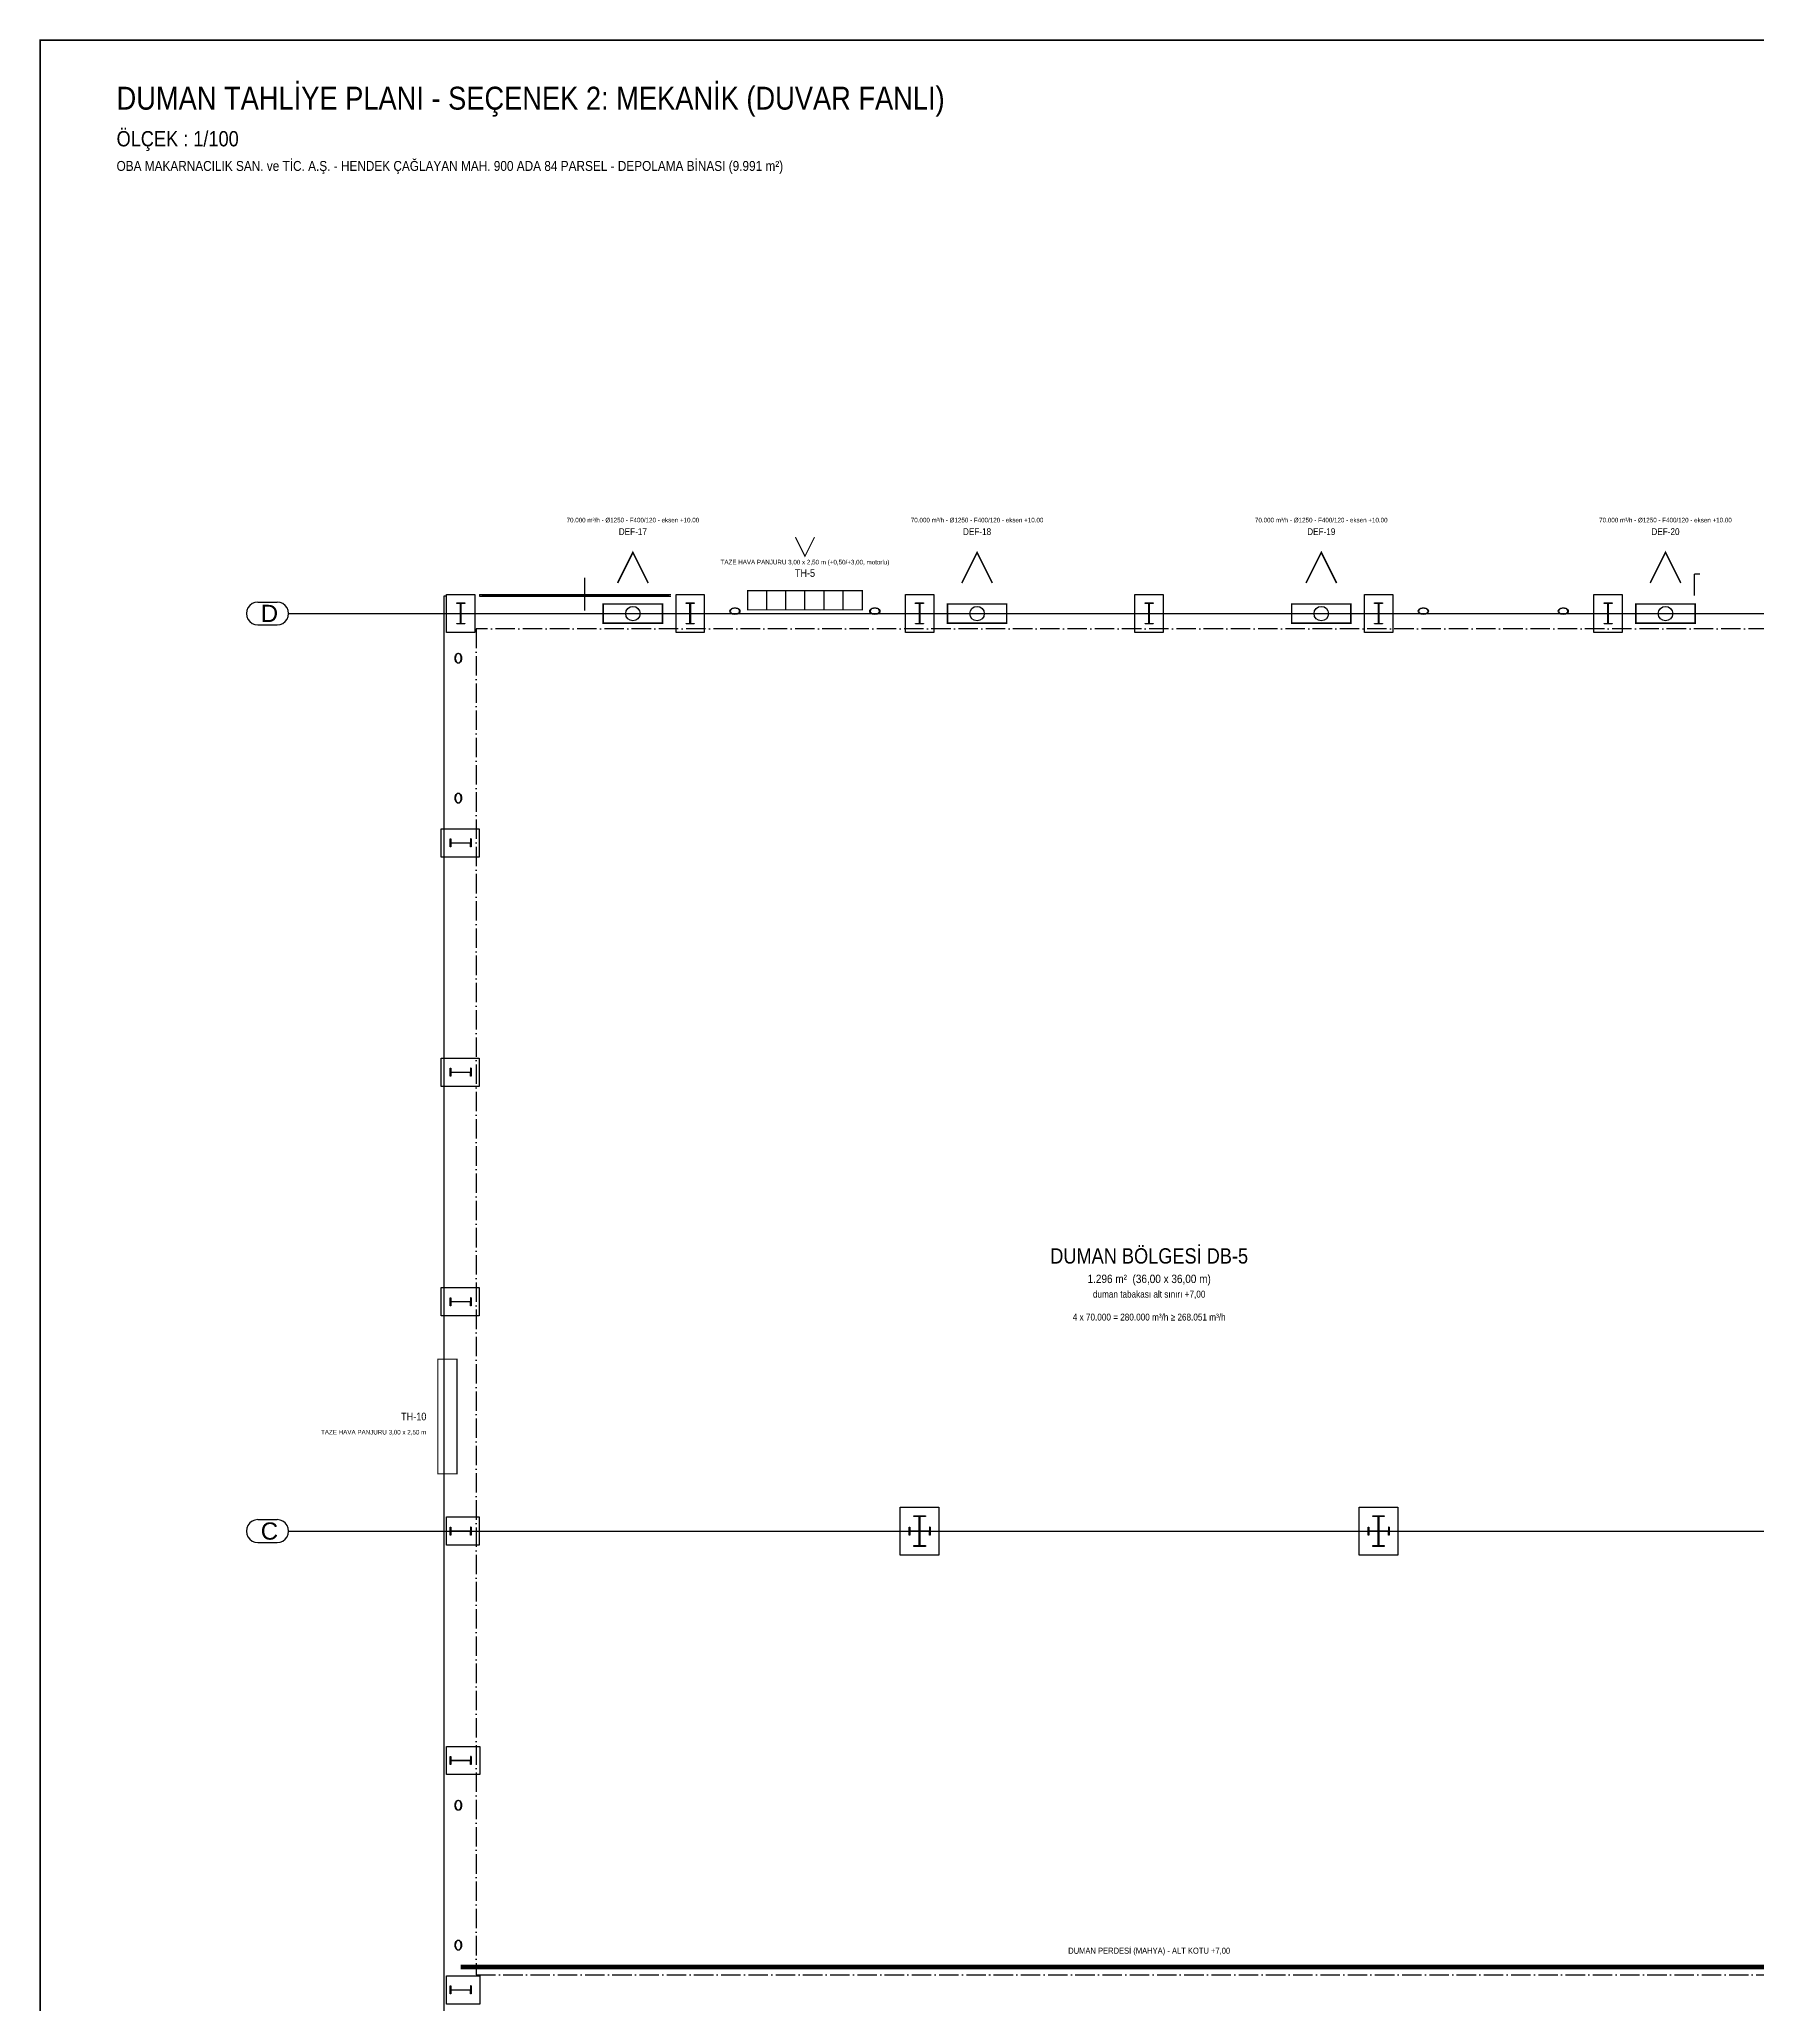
# Model space of a CAD drawing. Header units: centimetres. Extents: x 184307 to 200911, y 3888 to 16958.
# Drawn here: x 184307 to 188800, y 11818 to 16958 of the extents above; entities that cross this region are included whole.
import ezdxf
from ezdxf.enums import TextEntityAlignment as Align

# ---------------------------------------------------------------- set-up
doc = ezdxf.new("R2010")
doc.units = ezdxf.units.CM
doc.header["$LTSCALE"] = 20
doc.linetypes.add('DASHDOT', pattern=[3.556, 2.54, -0.508, 0, -0.508])
for name, color, linetype in [('ROTAS-DUMAN-BOLGE', 6, 'DASHDOT'), ('ROTAS-DUMAN-FAN', 3, 'CONTINUOUS'), ('ROTAS-DUMAN-PERDE', 1, 'CONTINUOUS'), ('ROTAS-DUMAN-TAZE', 5, 'CONTINUOUS'), ('ROTAS-DUMAN-YAZI', 7, 'CONTINUOUS'), ('ROTAS-MIMARI', 8, 'CONTINUOUS'), ('ROTAS-MIMARI-AKS', 8, 'CONTINUOUS'), ('ROTAS-MIMARI-KOLON', 8, 'CONTINUOUS'), ('ROTAS-PAFTA', 7, 'CONTINUOUS')]:
    doc.layers.add(name, color=color, linetype=linetype)
doc.styles.add('ROTAS', font='arial.ttf')

msp = doc.modelspace()

# ---------------------------------------------------------------- linework, layer by layer
at = {"layer": 'ROTAS-DUMAN-BOLGE'}
msp.add_lwpolyline([(185449, 11896), (188969, 11896), (188969, 15416), (185449, 15416)], close=True, dxfattribs=at)
at = {"layer": 'ROTAS-DUMAN-FAN'}
for p, q in [((185796.5, 15456), (185921.5, 15456)), ((186696.5, 15456), (186821.5, 15456)), ((187596.5, 15456), (187721.5, 15456)), ((188496.5, 15456), (188621.5, 15456))]:
    msp.add_line(p, q, dxfattribs=at)
at = {"layer": 'ROTAS-DUMAN-FAN', "const_width": 4}
for points in [[(185819, 15536), (185859, 15616), (185899, 15536)], [(186719, 15536), (186759, 15616), (186799, 15536)], [(187619, 15536), (187659, 15616), (187699, 15536)], [(188519, 15536), (188559, 15616), (188599, 15536)]]:
    msp.add_lwpolyline(points, dxfattribs=at)
for points in [[(185781.5, 15431), (185936.5, 15431), (185936.5, 15481), (185781.5, 15481)], [(186681.5, 15431), (186836.5, 15431), (186836.5, 15481), (186681.5, 15481)], [(187581.5, 15431), (187736.5, 15431), (187736.5, 15481), (187581.5, 15481)], [(188481.5, 15431), (188636.5, 15431), (188636.5, 15481), (188481.5, 15481)]]:
    msp.add_lwpolyline(points, close=True, dxfattribs=at)
at = {"layer": 'ROTAS-DUMAN-FAN'}
for centre in [(185859, 15456), (186759, 15456), (187659, 15456), (188559, 15456)]:
    msp.add_circle(centre, 18.8, dxfattribs=at)
at = {"layer": 'ROTAS-DUMAN-PERDE', "const_width": 12}
msp.add_lwpolyline([(185409, 11916), (199809, 11916)], dxfattribs=at)
at = {"layer": 'ROTAS-DUMAN-TAZE'}
for p, q in [((186209, 15466), (186209, 15516)), ((186259, 15466), (186259, 15516)), ((186309, 15466), (186309, 15516)), ((186359, 15466), (186359, 15516)), ((186409, 15466), (186409, 15516))]:
    msp.add_line(p, q, dxfattribs=at)
at = {"layer": 'ROTAS-DUMAN-TAZE', "const_width": 3}
msp.add_lwpolyline([(186284, 15656), (186309, 15606), (186334, 15656)], dxfattribs=at)
for points in [[(186159, 15466), (186459, 15466), (186459, 15516), (186159, 15516)], [(185399, 13206), (185349, 13206), (185349, 13506), (185399, 13506)]]:
    msp.add_lwpolyline(points, close=True, dxfattribs=at)
at = {"layer": 'ROTAS-MIMARI'}
for points in [[(185733, 15464.4), (185733, 15549.4)], [(188635.3, 15503.7), (188635.3, 15558.9)], [(188649.2, 15558.9), (188635.3, 15558.9)], [(185364.3, 15501.3), (185364.3, 8198.8)], [(185371.8, 15501.3), (185364.3, 15501.3)], [(185445.8, 15406.3), (185371.8, 15406.3), (185371.8, 15506.3), (185445.8, 15506.3), (185445.8, 15406.3)], [(185458.3, 15506.3), (185958.3, 15506.3)], [(185458.3, 15506.3), (185458.3, 15501.3)], [(185458.3, 15501.3), (185958.3, 15501.3)], [(185464.8, 15506.3), (185464.8, 15501.3)], [(185464.8, 15503.8), (185952, 15503.8)], [(185952, 15506.3), (185952, 15501.3)], [(186045.8, 15406.3), (185971.8, 15406.3), (185971.8, 15506.3), (186045.8, 15506.3), (186045.8, 15406.3)], [(186645.8, 15406.3), (186571.8, 15406.3), (186571.8, 15506.3), (186645.8, 15506.3), (186645.8, 15406.3)], [(187245.8, 15406.3), (187171.8, 15406.3), (187171.8, 15506.3), (187245.8, 15506.3), (187245.8, 15406.3)], [(187845.8, 15406.3), (187771.8, 15406.3), (187771.8, 15506.3), (187845.8, 15506.3), (187845.8, 15406.3)], [(188445.8, 15406.3), (188371.8, 15406.3), (188371.8, 15506.3), (188445.8, 15506.3), (188445.8, 15406.3)], [(185357.3, 14893.3), (185457.3, 14893.3), (185457.3, 14819.3), (185357.3, 14819.3), (185357.3, 14893.3)], [(185357.3, 14293.3), (185457.3, 14293.3), (185457.3, 14219.3), (185357.3, 14219.3), (185357.3, 14293.3)], [(185357.3, 13693.3), (185457.3, 13693.3), (185457.3, 13619.3), (185357.3, 13619.3), (185357.3, 13693.3)], [(186558.3, 13119.3), (186659.3, 13119.3), (186659.3, 12993.3), (186558.3, 12993.3), (186558.3, 13119.3)], [(187758.3, 13119.3), (187859.3, 13119.3), (187859.3, 12993.3), (187758.3, 12993.3), (187758.3, 13119.3)], [(185371.8, 13093.3), (185457.3, 13093.3), (185457.3, 13019.3), (185371.8, 13019.3), (185371.8, 13093.3)], [(185371.8, 12493.3), (185458.8, 12493.3), (185458.8, 12419.3), (185371.8, 12419.3), (185371.8, 12493.3)], [(185371.8, 11893.3), (185458.8, 11893.3), (185458.8, 11819.3), (185371.8, 11819.3), (185371.8, 11893.3)]]:
    msp.add_lwpolyline(points, dxfattribs=at)
at = {"layer": 'ROTAS-MIMARI-AKS'}
for points in [[(184878.3, 15486.3), (184870.5, 15485.2), (184863.3, 15482.2), (184857.1, 15477.5), (184852.3, 15471.3), (184849.3, 15464), (184848.3, 15456.3), (184849.3, 15448.5), (184852.3, 15441.3), (184857.1, 15435.1), (184863.3, 15430.3), (184870.5, 15427.3), (184878.3, 15426.3)], [(184878.3, 15486.3), (184928.8, 15486.3)], [(184928.8, 15426.3), (184936.5, 15427.3), (184943.8, 15430.3), (184950, 15435.1), (184954.8, 15441.3), (184957.8, 15448.5), (184958.8, 15456.3), (184957.8, 15464), (184954.8, 15471.3), (184950, 15477.5), (184943.8, 15482.2), (184936.5, 15485.2), (184928.8, 15486.3)], [(184878.3, 15426.3), (184928.8, 15426.3)], [(184958.8, 15456.3), (200258.8, 15456.3)], [(184878.3, 13086.3), (184870.5, 13085.2), (184863.3, 13082.2), (184857.1, 13077.5), (184852.3, 13071.3), (184849.3, 13064), (184848.3, 13056.3), (184849.3, 13048.5), (184852.3, 13041.3), (184857.1, 13035.1), (184863.3, 13030.3), (184870.5, 13027.3), (184878.3, 13026.3)], [(184878.3, 13086.3), (184928.8, 13086.3)], [(184928.8, 13026.3), (184936.5, 13027.3), (184943.8, 13030.3), (184950, 13035.1), (184954.8, 13041.3), (184957.8, 13048.5), (184958.8, 13056.3), (184957.8, 13064), (184954.8, 13071.3), (184950, 13077.5), (184943.8, 13082.2), (184936.5, 13085.2), (184928.8, 13086.3)], [(184878.3, 13026.3), (184928.8, 13026.3)], [(184958.8, 13056.3), (200258.8, 13056.3)]]:
    msp.add_lwpolyline(points, dxfattribs=at)
at = {"layer": 'ROTAS-MIMARI-KOLON'}
for points in [[(185398.3, 15483.8), (185398.3, 15483.8)], [(185398.3, 15482), (185398.3, 15483.8)], [(185398.3, 15483.8), (185419.3, 15483.8)], [(185408.2, 15482), (185398.3, 15482)], [(185408.2, 15430.5), (185408.2, 15482)], [(185419.3, 15482), (185409.3, 15482)], [(185409.3, 15482), (185409.3, 15430.5)], [(185419.3, 15483.8), (185419.3, 15482)], [(185998.3, 15482), (185998.3, 15483.8)], [(185998.3, 15483.8), (186019.3, 15483.8)], [(186008.2, 15482), (185998.3, 15482)], [(186008.2, 15430.5), (186008.2, 15482)], [(186019.3, 15482), (186009.3, 15482)], [(186009.3, 15482), (186009.3, 15430.5)], [(186019.3, 15483.8), (186019.3, 15482)], [(186598.3, 15483.8), (186598.3, 15483.8)], [(186598.3, 15482), (186598.3, 15483.8)], [(186598.3, 15483.8), (186619.3, 15483.8)], [(186598.3, 15481.9), (186598.3, 15482)], [(186608.2, 15482), (186598.3, 15482)], [(186608.2, 15430.5), (186608.2, 15482)], [(186619.3, 15482), (186609.3, 15482)], [(186609.3, 15482), (186609.3, 15430.5)], [(186619.3, 15483.8), (186619.3, 15482)], [(187198.3, 15483.8), (187198.3, 15483.8)], [(187198.3, 15482), (187198.3, 15483.8)], [(187198.3, 15483.8), (187219.3, 15483.8)], [(187208.2, 15482), (187198.3, 15482)], [(187208.2, 15430.5), (187208.2, 15482)], [(187219.3, 15482), (187209.3, 15482)], [(187209.3, 15482), (187209.3, 15430.5)], [(187219.3, 15483.8), (187219.3, 15482)], [(187798.3, 15483.8), (187798.3, 15483.8)], [(187798.3, 15482), (187798.3, 15483.8)], [(187798.3, 15483.8), (187819.3, 15483.8)], [(187808.2, 15482), (187798.3, 15482)], [(187808.2, 15430.5), (187808.2, 15482)], [(187819.3, 15482), (187809.3, 15482)], [(187809.3, 15482), (187809.3, 15430.5)], [(187819.3, 15483.8), (187819.3, 15482)], [(188398.3, 15482), (188398.3, 15483.8)], [(188398.3, 15483.8), (188419.3, 15483.8)], [(188408.2, 15482), (188398.3, 15482)], [(188408.2, 15430.5), (188408.2, 15482)], [(188419.3, 15482), (188409.3, 15482)], [(188409.3, 15482), (188409.3, 15430.5)], [(188419.3, 15483.8), (188419.3, 15482)], [(185398.3, 15428.8), (185398.3, 15430.5)], [(185398.3, 15430.5), (185408.2, 15430.5)], [(185419.3, 15428.8), (185398.3, 15428.8)], [(185409.3, 15430.5), (185419.3, 15430.5)], [(185419.3, 15430.5), (185419.3, 15428.8)], [(185998.3, 15428.8), (185998.3, 15430.5)], [(185998.3, 15430.5), (186008.2, 15430.5)], [(186019.3, 15428.8), (185998.3, 15428.8)], [(186009.3, 15430.5), (186019.3, 15430.5)], [(186019.3, 15430.5), (186019.3, 15428.8)], [(186112.7, 15462.5), (186113.1, 15464.7)], [(186113.1, 15460.3), (186112.7, 15462.5)], [(186113.8, 15463.1), (186113, 15463.9)], [(186113.1, 15464.7), (186114.5, 15466.7)], [(186114.5, 15458.3), (186113.1, 15460.3)], [(186114.1, 15464.5), (186113.6, 15462.5)], [(186113.6, 15462.5), (186114.1, 15460.5)], [(186115.3, 15466.4), (186114.1, 15464.5)], [(186114.1, 15460.5), (186115.3, 15458.6)], [(186114.5, 15466.7), (186116.6, 15468.5)], [(186116.6, 15456.6), (186114.5, 15458.3)], [(186117.2, 15468), (186115.3, 15466.4)], [(186115.3, 15458.6), (186117.2, 15457)], [(186116.6, 15468.5), (186119.3, 15469.8)], [(186119.3, 15455.2), (186116.6, 15456.6)], [(186119.8, 15469.3), (186117.2, 15468)], [(186117.2, 15457), (186119.8, 15455.7)], [(186119.3, 15469.8), (186122.5, 15470.6)], [(186122.5, 15454.4), (186119.3, 15455.2)], [(186122.7, 15470.1), (186119.8, 15469.3)], [(186119.8, 15455.7), (186122.7, 15455)], [(186122.5, 15454.4), (186121.6, 15455.3)], [(186122.5, 15470.6), (186125.9, 15470.9)], [(186125.9, 15454.1), (186122.5, 15454.4)], [(186125.9, 15470.3), (186122.7, 15470.1)], [(186122.7, 15455), (186125.9, 15454.7)], [(186125.9, 15470.9), (186129.3, 15470.6)], [(186129.1, 15470.1), (186125.9, 15470.3)], [(186125.9, 15454.7), (186129.1, 15455)], [(186129.3, 15454.4), (186125.9, 15454.1)], [(186132, 15469.3), (186129.1, 15470.1)], [(186129.1, 15455), (186132, 15455.7)], [(186129.3, 15470.6), (186132.5, 15469.8)], [(186132.5, 15455.2), (186129.3, 15454.4)], [(186134.5, 15468), (186132, 15469.3)], [(186132, 15455.7), (186134.5, 15457)], [(186132.5, 15469.8), (186135.2, 15468.5)], [(186135.2, 15456.6), (186132.5, 15455.2)], [(186138.6, 15464.7), (186134.5, 15468.8)], [(186136.5, 15466.4), (186134.5, 15468)], [(186134.5, 15457), (186136.5, 15458.6)], [(186135.2, 15468.5), (186137.3, 15466.7)], [(186137.3, 15458.3), (186135.2, 15456.6)], [(186137.7, 15464.5), (186136.5, 15466.4)], [(186136.5, 15458.6), (186137.7, 15460.5)], [(186137.3, 15466.7), (186138.6, 15464.7)], [(186138.6, 15460.3), (186137.3, 15458.3)], [(186138.1, 15462.5), (186137.7, 15464.5)], [(186137.7, 15460.5), (186138.1, 15462.5)], [(186138.6, 15464.7), (186138.6, 15464.7)], [(186138.6, 15464.7), (186139.1, 15462.5)], [(186139.1, 15462.5), (186138.6, 15460.3)], [(186478.5, 15462.5), (186478.9, 15464.7)], [(186478.9, 15460.3), (186478.5, 15462.5)], [(186479.6, 15463.1), (186478.8, 15463.9)], [(186478.9, 15464.7), (186480.3, 15466.7)], [(186480.3, 15458.3), (186478.9, 15460.3)], [(186479.8, 15464.5), (186479.4, 15462.5)], [(186479.4, 15462.5), (186479.8, 15460.5)], [(186481.1, 15466.4), (186479.8, 15464.5)], [(186479.8, 15460.5), (186481.1, 15458.6)], [(186480.3, 15466.7), (186482.4, 15468.5)], [(186482.4, 15456.6), (186480.3, 15458.3)], [(186483, 15468), (186481.1, 15466.4)], [(186481.1, 15458.6), (186483, 15457)], [(186482.4, 15468.5), (186485.1, 15469.8)], [(186485.1, 15455.2), (186482.4, 15456.6)], [(186485.6, 15469.3), (186483, 15468)], [(186483, 15457), (186485.6, 15455.7)], [(186485.1, 15469.8), (186488.3, 15470.6)], [(186488.3, 15454.4), (186485.1, 15455.2)], [(186488.5, 15470.1), (186485.6, 15469.3)], [(186485.6, 15455.7), (186488.5, 15455)], [(186488.3, 15454.4), (186487.4, 15455.3)], [(186488.3, 15470.6), (186491.7, 15470.9)], [(186491.7, 15454.1), (186488.3, 15454.4)], [(186491.7, 15470.3), (186488.5, 15470.1)], [(186488.5, 15455), (186491.7, 15454.7)], [(186491.7, 15470.9), (186495.1, 15470.6)], [(186494.9, 15470.1), (186491.7, 15470.3)], [(186491.7, 15454.7), (186494.9, 15455)], [(186495.1, 15454.4), (186491.7, 15454.1)], [(186497.8, 15469.3), (186494.9, 15470.1)], [(186494.9, 15455), (186497.8, 15455.7)], [(186495.1, 15470.6), (186498.3, 15469.8)], [(186498.3, 15455.2), (186495.1, 15454.4)], [(186500.3, 15468), (186497.8, 15469.3)], [(186497.8, 15455.7), (186500.3, 15457)], [(186498.3, 15469.8), (186501, 15468.5)], [(186501, 15456.6), (186498.3, 15455.2)], [(186504.4, 15464.7), (186500.3, 15468.8)], [(186502.3, 15466.4), (186500.3, 15468)], [(186500.3, 15457), (186502.3, 15458.6)], [(186501, 15468.5), (186503.1, 15466.7)], [(186503.1, 15458.3), (186501, 15456.6)], [(186503.5, 15464.5), (186502.3, 15466.4)], [(186502.3, 15458.6), (186503.5, 15460.5)], [(186503.1, 15466.7), (186504.4, 15464.7)], [(186504.4, 15460.3), (186503.1, 15458.3)], [(186503.9, 15462.5), (186503.5, 15464.5)], [(186503.5, 15460.5), (186503.9, 15462.5)], [(186504.4, 15464.7), (186504.4, 15464.7)], [(186504.4, 15464.7), (186504.9, 15462.5)], [(186504.9, 15462.5), (186504.4, 15460.3)], [(186598.3, 15428.8), (186598.3, 15430.5)], [(186598.3, 15430.5), (186608.2, 15430.5)], [(186619.3, 15428.8), (186598.3, 15428.8)], [(186609.3, 15430.5), (186619.3, 15430.5)], [(186619.3, 15430.5), (186619.3, 15428.8)], [(187198.3, 15428.8), (187198.3, 15430.5)], [(187198.3, 15430.5), (187208.2, 15430.5)], [(187219.3, 15428.8), (187198.3, 15428.8)], [(187209.3, 15430.5), (187219.3, 15430.5)], [(187219.3, 15430.5), (187219.3, 15428.8)], [(187798.3, 15428.8), (187798.3, 15430.5)], [(187798.3, 15430.5), (187808.2, 15430.5)], [(187819.3, 15428.8), (187798.3, 15428.8)], [(187809.3, 15430.5), (187819.3, 15430.5)], [(187819.3, 15430.5), (187819.3, 15428.8)], [(187912.7, 15462.5), (187913.1, 15464.7)], [(187913.1, 15460.3), (187912.7, 15462.5)], [(187913.8, 15463.1), (187913, 15463.9)], [(187913.1, 15464.7), (187914.5, 15466.7)], [(187914.5, 15458.3), (187913.1, 15460.3)], [(187914.1, 15464.5), (187913.6, 15462.5)], [(187913.6, 15462.5), (187914.1, 15460.5)], [(187915.3, 15466.4), (187914.1, 15464.5)], [(187914.1, 15460.5), (187915.3, 15458.6)], [(187914.5, 15466.7), (187916.6, 15468.5)], [(187916.6, 15456.6), (187914.5, 15458.3)], [(187917.2, 15468), (187915.3, 15466.4)], [(187915.3, 15458.6), (187917.2, 15457)], [(187916.6, 15468.5), (187919.3, 15469.8)], [(187919.3, 15455.2), (187916.6, 15456.6)], [(187919.8, 15469.3), (187917.2, 15468)], [(187917.2, 15457), (187919.8, 15455.7)], [(187919.3, 15469.8), (187922.5, 15470.6)], [(187922.5, 15454.4), (187919.3, 15455.2)], [(187922.7, 15470.1), (187919.8, 15469.3)], [(187919.8, 15455.7), (187922.7, 15455)], [(187922.5, 15454.4), (187921.6, 15455.3)], [(187922.5, 15470.6), (187925.9, 15470.9)], [(187925.9, 15454.1), (187922.5, 15454.4)], [(187925.9, 15470.3), (187922.7, 15470.1)], [(187922.7, 15455), (187925.9, 15454.7)], [(187925.9, 15470.9), (187929.3, 15470.6)], [(187929.1, 15470.1), (187925.9, 15470.3)], [(187925.9, 15454.7), (187929.1, 15455)], [(187929.3, 15454.4), (187925.9, 15454.1)], [(187932, 15469.3), (187929.1, 15470.1)], [(187929.1, 15455), (187932, 15455.7)], [(187929.3, 15470.6), (187932.5, 15469.8)], [(187932.5, 15455.2), (187929.3, 15454.4)], [(187934.5, 15468), (187932, 15469.3)], [(187932, 15455.7), (187934.5, 15457)], [(187932.5, 15469.8), (187935.2, 15468.5)], [(187935.2, 15456.6), (187932.5, 15455.2)], [(187938.6, 15464.7), (187934.5, 15468.8)], [(187936.5, 15466.4), (187934.5, 15468)], [(187934.5, 15457), (187936.5, 15458.6)], [(187935.2, 15468.5), (187937.3, 15466.7)], [(187937.3, 15458.3), (187935.2, 15456.6)], [(187937.7, 15464.5), (187936.5, 15466.4)], [(187936.5, 15458.6), (187937.7, 15460.5)], [(187937.3, 15466.7), (187938.6, 15464.7)], [(187938.6, 15460.3), (187937.3, 15458.3)], [(187938.1, 15462.5), (187937.7, 15464.5)], [(187937.7, 15460.5), (187938.1, 15462.5)], [(187938.6, 15464.7), (187938.6, 15464.7)], [(187938.6, 15464.7), (187939.1, 15462.5)], [(187939.1, 15462.5), (187938.6, 15460.3)], [(188278.5, 15462.5), (188278.9, 15464.7)], [(188278.9, 15460.3), (188278.5, 15462.5)], [(188279.6, 15463.1), (188278.8, 15463.9)], [(188278.9, 15464.7), (188280.3, 15466.7)], [(188280.3, 15458.3), (188278.9, 15460.3)], [(188279.8, 15464.5), (188279.4, 15462.5)], [(188279.4, 15462.5), (188279.8, 15460.5)], [(188281.1, 15466.4), (188279.8, 15464.5)], [(188279.8, 15460.5), (188281.1, 15458.6)], [(188280.3, 15466.7), (188282.4, 15468.5)], [(188282.4, 15456.6), (188280.3, 15458.3)], [(188283, 15468), (188281.1, 15466.4)], [(188281.1, 15458.6), (188283, 15457)], [(188282.4, 15468.5), (188285.1, 15469.8)], [(188285.1, 15455.2), (188282.4, 15456.6)], [(188285.6, 15469.3), (188283, 15468)], [(188283, 15457), (188285.6, 15455.7)], [(188285.1, 15469.8), (188288.3, 15470.6)], [(188288.3, 15454.4), (188285.1, 15455.2)], [(188288.5, 15470.1), (188285.6, 15469.3)], [(188285.6, 15455.7), (188288.5, 15455)], [(188288.3, 15454.4), (188287.4, 15455.3)], [(188288.3, 15470.6), (188291.7, 15470.9)], [(188291.7, 15454.1), (188288.3, 15454.4)], [(188291.7, 15470.3), (188288.5, 15470.1)], [(188288.5, 15455), (188291.7, 15454.7)], [(188291.7, 15470.9), (188295.1, 15470.6)], [(188294.9, 15470.1), (188291.7, 15470.3)], [(188291.7, 15454.7), (188294.9, 15455)], [(188295.1, 15454.4), (188291.7, 15454.1)], [(188297.8, 15469.3), (188294.9, 15470.1)], [(188294.9, 15455), (188297.8, 15455.7)], [(188295.1, 15470.6), (188298.3, 15469.8)], [(188298.3, 15455.2), (188295.1, 15454.4)], [(188300.3, 15468), (188297.8, 15469.3)], [(188297.8, 15455.7), (188300.3, 15457)], [(188298.3, 15469.8), (188301, 15468.5)], [(188301, 15456.6), (188298.3, 15455.2)], [(188304.4, 15464.7), (188300.3, 15468.8)], [(188302.3, 15466.4), (188300.3, 15468)], [(188300.3, 15457), (188302.3, 15458.6)], [(188301, 15468.5), (188303.1, 15466.7)], [(188303.1, 15458.3), (188301, 15456.6)], [(188303.5, 15464.5), (188302.3, 15466.4)], [(188302.3, 15458.6), (188303.5, 15460.5)], [(188303.1, 15466.7), (188304.4, 15464.7)], [(188304.4, 15460.3), (188303.1, 15458.3)], [(188303.9, 15462.5), (188303.5, 15464.5)], [(188303.5, 15460.5), (188303.9, 15462.5)], [(188304.4, 15464.7), (188304.9, 15462.5)], [(188304.9, 15462.5), (188304.4, 15460.3)], [(188398.3, 15428.8), (188398.3, 15430.5)], [(188398.3, 15430.5), (188408.2, 15430.5)], [(188419.3, 15428.8), (188398.3, 15428.8)], [(188409.3, 15430.5), (188419.3, 15430.5)], [(188419.3, 15430.5), (188419.3, 15428.8)], [(185394.1, 15339.2), (185394.4, 15342.6)], [(185394.4, 15335.8), (185394.1, 15339.2)], [(185394.4, 15342.6), (185395.2, 15345.8)], [(185395.2, 15332.6), (185394.4, 15335.8)], [(185395, 15342.3), (185394.7, 15339.2)], [(185394.7, 15339.2), (185395, 15336)], [(185395.8, 15345.3), (185395, 15342.3)], [(185395, 15336), (185395.8, 15333)], [(185395.2, 15345.8), (185396.6, 15348.5)], [(185396.6, 15329.8), (185395.2, 15332.6)], [(185397, 15347.8), (185395.8, 15345.3)], [(185395.8, 15333), (185397, 15330.5)], [(185396.6, 15348.5), (185398.3, 15350.6)], [(185398.3, 15327.7), (185396.6, 15329.8)], [(185398.6, 15349.8), (185397, 15347.8)], [(185397, 15330.5), (185398.6, 15328.6)], [(185397.7, 15329.6), (185397.2, 15329.1)], [(185398.3, 15350.6), (185400.4, 15351.9)], [(185400.4, 15326.4), (185398.3, 15327.7)], [(185400.5, 15351), (185398.6, 15349.8)], [(185398.6, 15328.6), (185400.5, 15327.3)], [(185400.4, 15351.9), (185402.5, 15352.4)], [(185402.5, 15326), (185400.4, 15326.4)], [(185402.5, 15351.4), (185400.5, 15351)], [(185400.5, 15327.3), (185402.5, 15326.9)], [(185402.5, 15352.4), (185404.7, 15351.9)], [(185404.6, 15351), (185402.5, 15351.4)], [(185402.5, 15326.9), (185404.6, 15327.3)], [(185404.7, 15326.4), (185402.5, 15326)], [(185406.4, 15349.8), (185404.6, 15351)], [(185404.6, 15327.3), (185406.4, 15328.6)], [(185404.7, 15351.9), (185406.7, 15350.6)], [(185406.7, 15327.7), (185404.7, 15326.4)], [(185408.1, 15347.8), (185406.4, 15349.8)], [(185406.4, 15328.6), (185408.1, 15330.5)], [(185406.7, 15350.6), (185408.5, 15348.5)], [(185408.5, 15329.8), (185406.7, 15327.7)], [(185409.3, 15345.3), (185408.1, 15347.8)], [(185408.1, 15330.5), (185409.3, 15333)], [(185408.5, 15348.5), (185409.8, 15345.8)], [(185409.8, 15332.6), (185408.5, 15329.8)], [(185410.1, 15342.3), (185409.3, 15345.3)], [(185409.3, 15333), (185410.1, 15336)], [(185409.8, 15345.8), (185410.7, 15342.6)], [(185410.7, 15335.8), (185409.8, 15332.6)], [(185410.7, 15342.6), (185410.1, 15342)], [(185410.3, 15339.2), (185410.1, 15342.3)], [(185410.1, 15336), (185410.3, 15339.2)], [(185410.7, 15342.6), (185410.9, 15339.2)], [(185410.9, 15339.2), (185410.7, 15335.8)], [(185394.1, 14973.4), (185394.4, 14976.8)], [(185394.4, 14970), (185394.1, 14973.4)], [(185394.4, 14976.8), (185395.2, 14980)], [(185395.2, 14966.8), (185394.4, 14970)], [(185395, 14976.5), (185394.7, 14973.4)], [(185394.7, 14973.4), (185395, 14970.2)], [(185395.8, 14979.5), (185395, 14976.5)], [(185395, 14970.2), (185395.8, 14967.2)], [(185395.2, 14980), (185396.6, 14982.7)], [(185396.6, 14964), (185395.2, 14966.8)], [(185397, 14982), (185395.8, 14979.5)], [(185395.8, 14967.2), (185397, 14964.7)], [(185396.6, 14982.7), (185398.3, 14984.8)], [(185398.3, 14961.9), (185396.6, 14964)], [(185398.6, 14984), (185397, 14982)], [(185397, 14964.7), (185398.6, 14962.8)], [(185397.7, 14963.8), (185397.2, 14963.3)], [(185398.3, 14984.8), (185400.4, 14986.1)], [(185400.4, 14960.6), (185398.3, 14961.9)], [(185400.5, 14985.2), (185398.6, 14984)], [(185398.6, 14962.8), (185400.5, 14961.5)], [(185400.4, 14986.1), (185402.5, 14986.6)], [(185402.5, 14960.2), (185400.4, 14960.6)], [(185402.5, 14985.6), (185400.5, 14985.2)], [(185400.5, 14961.5), (185402.5, 14961.1)], [(185402.5, 14986.6), (185404.7, 14986.1)], [(185404.6, 14985.2), (185402.5, 14985.6)], [(185402.5, 14961.1), (185404.6, 14961.5)], [(185404.7, 14960.6), (185402.5, 14960.2)], [(185406.4, 14984), (185404.6, 14985.2)], [(185404.6, 14961.5), (185406.4, 14962.8)], [(185404.7, 14986.1), (185406.7, 14984.8)], [(185406.7, 14961.9), (185404.7, 14960.6)], [(185408.1, 14982), (185406.4, 14984)], [(185406.4, 14962.8), (185408.1, 14964.7)], [(185406.7, 14984.8), (185408.5, 14982.7)], [(185408.5, 14964), (185406.7, 14961.9)], [(185409.3, 14979.5), (185408.1, 14982)], [(185408.1, 14964.7), (185409.3, 14967.2)], [(185408.5, 14982.7), (185409.8, 14980)], [(185409.8, 14966.8), (185408.5, 14964)], [(185410.1, 14976.5), (185409.3, 14979.5)], [(185409.3, 14967.2), (185410.1, 14970.2)], [(185409.8, 14980), (185410.7, 14976.8)], [(185410.7, 14970), (185409.8, 14966.8)], [(185410.7, 14976.8), (185410.1, 14976.2)], [(185410.3, 14973.4), (185410.1, 14976.5)], [(185410.1, 14970.2), (185410.3, 14973.4)], [(185410.7, 14976.8), (185410.9, 14973.4)], [(185410.9, 14973.4), (185410.7, 14970)], [(185381.3, 14845.8), (185381.3, 14866.8)], [(185381.3, 14866.8), (185383, 14866.8)], [(185383, 14866.8), (185383, 14856.8)], [(185383, 14856.8), (185434.6, 14856.8)], [(185434.6, 14855.7), (185383, 14855.7)], [(185383, 14855.7), (185383, 14845.8)], [(185436.3, 14866.8), (185434.6, 14866.8)], [(185434.6, 14866.8), (185434.6, 14856.8)], [(185434.6, 14845.8), (185434.6, 14855.7)], [(185436.3, 14866.8), (185436.3, 14845.8)], [(185383, 14845.8), (185381.3, 14845.8)], [(185436.3, 14845.8), (185434.6, 14845.8)], [(185381.3, 14245.8), (185381.3, 14266.8)], [(185381.3, 14266.8), (185383, 14266.8)], [(185383, 14245.8), (185381.3, 14245.8)], [(185383, 14266.8), (185383, 14256.8)], [(185383, 14256.8), (185434.6, 14256.8)], [(185434.6, 14255.7), (185383, 14255.7)], [(185383, 14255.7), (185383, 14245.8)], [(185436.3, 14266.8), (185434.6, 14266.8)], [(185434.6, 14266.8), (185434.6, 14256.8)], [(185434.6, 14245.8), (185434.6, 14255.7)], [(185436.3, 14245.8), (185434.6, 14245.8)], [(185436.3, 14266.8), (185436.3, 14245.8)], [(185381.3, 13645.8), (185381.3, 13666.8)], [(185381.3, 13666.8), (185383, 13666.8)], [(185383, 13645.8), (185381.3, 13645.8)], [(185383, 13666.8), (185383, 13656.8)], [(185383, 13656.8), (185434.6, 13656.8)], [(185434.6, 13655.7), (185383, 13655.7)], [(185383, 13655.7), (185383, 13645.8)], [(185436.3, 13666.8), (185434.6, 13666.8)], [(185434.6, 13666.8), (185434.6, 13656.8)], [(185434.6, 13645.8), (185434.6, 13655.7)], [(185436.3, 13645.8), (185434.6, 13645.8)], [(185436.3, 13666.8), (185436.3, 13645.8)], [(185381.3, 13045.8), (185381.3, 13066.8)], [(185381.3, 13066.8), (185383, 13066.8)], [(185383, 13066.8), (185383, 13056.8)], [(185383, 13056.8), (185434.6, 13056.8)], [(185436.3, 13066.8), (185434.6, 13066.8)], [(185434.6, 13066.8), (185434.6, 13056.8)], [(185436.3, 13066.8), (185436.3, 13045.8)], [(186581.3, 13045.8), (186581.3, 13066.8)], [(186581.3, 13066.8), (186583, 13066.8)], [(186583, 13066.8), (186583, 13056.8)], [(186583, 13056.8), (186634.6, 13056.8)], [(186593.8, 13096.3), (186593.8, 13096.3)], [(186593.8, 13096.3), (186593.8, 13096.3)], [(186593.8, 13094.3), (186593.8, 13096.3)], [(186593.8, 13096.3), (186623.8, 13096.3)], [(186608, 13094.3), (186593.8, 13094.3)], [(186608, 13018.3), (186608, 13094.3)], [(186623.8, 13094.3), (186609.5, 13094.3)], [(186609.5, 13094.3), (186609.5, 13018.3)], [(186623.8, 13096.3), (186623.8, 13094.3)], [(186636.3, 13066.8), (186634.6, 13066.8)], [(186634.6, 13066.8), (186634.6, 13056.8)], [(186636.3, 13066.8), (186636.3, 13045.8)], [(187781.3, 13045.8), (187781.3, 13066.8)], [(187781.3, 13066.8), (187783, 13066.8)], [(187783, 13066.8), (187783, 13056.8)], [(187783, 13056.8), (187834.6, 13056.8)], [(187793.8, 13096.3), (187793.8, 13096.3)], [(187793.8, 13096.3), (187793.8, 13096.3)], [(187793.8, 13094.3), (187793.8, 13096.3)], [(187793.8, 13096.3), (187823.8, 13096.3)], [(187808, 13094.3), (187793.8, 13094.3)], [(187808, 13018.3), (187808, 13094.3)], [(187823.8, 13094.3), (187809.5, 13094.3)], [(187809.5, 13094.3), (187809.5, 13018.3)], [(187823.8, 13096.3), (187823.8, 13094.3)], [(187836.3, 13066.8), (187834.6, 13066.8)], [(187834.6, 13066.8), (187834.6, 13056.8)], [(187836.3, 13066.8), (187836.3, 13045.8)], [(185383, 13045.8), (185381.3, 13045.8)], [(185434.6, 13055.7), (185383, 13055.7)], [(185383, 13055.7), (185383, 13045.8)], [(185434.6, 13045.8), (185434.6, 13055.7)], [(185436.3, 13045.8), (185434.6, 13045.8)], [(186583, 13045.8), (186581.3, 13045.8)], [(186634.6, 13055.7), (186583, 13055.7)], [(186583, 13055.7), (186583, 13045.8)], [(186593.8, 13016.3), (186593.8, 13018.3)], [(186593.8, 13018.3), (186608, 13018.3)], [(186623.8, 13016.3), (186593.8, 13016.3)], [(186609.5, 13018.3), (186623.8, 13018.3)], [(186623.8, 13018.3), (186623.8, 13016.3)], [(186634.6, 13045.8), (186634.6, 13055.7)], [(186636.3, 13045.8), (186634.6, 13045.8)], [(187783, 13045.8), (187781.3, 13045.8)], [(187834.6, 13055.7), (187783, 13055.7)], [(187783, 13055.7), (187783, 13045.8)], [(187793.8, 13016.3), (187793.8, 13018.3)], [(187793.8, 13018.3), (187808, 13018.3)], [(187823.8, 13016.3), (187793.8, 13016.3)], [(187809.5, 13018.3), (187823.8, 13018.3)], [(187823.8, 13018.3), (187823.8, 13016.3)], [(187834.6, 13045.8), (187834.6, 13055.7)], [(187836.3, 13045.8), (187834.6, 13045.8)], [(185381.3, 12445.8), (185381.3, 12466.8)], [(185381.3, 12466.8), (185383, 12466.8)], [(185383, 12445.8), (185381.3, 12445.8)], [(185383, 12466.8), (185383, 12456.8)], [(185383, 12456.8), (185434.6, 12456.8)], [(185434.6, 12455.7), (185383, 12455.7)], [(185383, 12455.7), (185383, 12445.8)], [(185436.3, 12466.8), (185434.6, 12466.8)], [(185434.6, 12466.8), (185434.6, 12456.8)], [(185434.6, 12445.8), (185434.6, 12455.7)], [(185436.3, 12445.8), (185434.6, 12445.8)], [(185436.3, 12466.8), (185436.3, 12445.8)], [(185394.1, 12339.2), (185394.4, 12342.6)], [(185394.4, 12335.7), (185394.1, 12339.2)], [(185394.4, 12342.6), (185395.2, 12345.8)], [(185395, 12342.3), (185394.7, 12339.2)], [(185394.7, 12339.2), (185395, 12336)], [(185395.8, 12345.3), (185395, 12342.3)], [(185395.2, 12345.8), (185396.6, 12348.5)], [(185397, 12347.8), (185395.8, 12345.3)], [(185396.6, 12348.5), (185398.3, 12350.6)], [(185398.6, 12349.8), (185397, 12347.8)], [(185398.3, 12350.6), (185400.4, 12351.9)], [(185400.5, 12351), (185398.6, 12349.8)], [(185400.4, 12351.9), (185402.5, 12352.4)], [(185402.5, 12351.4), (185400.5, 12351)], [(185402.5, 12352.4), (185404.7, 12351.9)], [(185404.6, 12351), (185402.5, 12351.4)], [(185406.4, 12349.8), (185404.6, 12351)], [(185404.7, 12351.9), (185406.7, 12350.6)], [(185408.1, 12347.8), (185406.4, 12349.8)], [(185406.7, 12350.6), (185408.5, 12348.5)], [(185409.3, 12345.3), (185408.1, 12347.8)], [(185408.5, 12348.5), (185409.8, 12345.8)], [(185410.1, 12342.3), (185409.3, 12345.3)], [(185409.8, 12345.8), (185410.7, 12342.6)], [(185410.7, 12342.6), (185410.1, 12342)], [(185410.3, 12339.2), (185410.1, 12342.3)], [(185410.1, 12336), (185410.3, 12339.2)], [(185410.7, 12342.6), (185410.9, 12339.2)], [(185410.9, 12339.2), (185410.7, 12335.7)], [(185395.2, 12332.6), (185394.4, 12335.7)], [(185395, 12336), (185395.8, 12333)], [(185396.6, 12329.8), (185395.2, 12332.6)], [(185395.8, 12333), (185397, 12330.5)], [(185398.3, 12327.7), (185396.6, 12329.8)], [(185397, 12330.5), (185398.6, 12328.6)], [(185397.7, 12329.6), (185397.2, 12329.1)], [(185400.4, 12326.4), (185398.3, 12327.7)], [(185398.6, 12328.6), (185400.5, 12327.3)], [(185402.5, 12326), (185400.4, 12326.4)], [(185400.5, 12327.3), (185402.5, 12326.9)], [(185402.5, 12326.9), (185404.6, 12327.3)], [(185404.7, 12326.4), (185402.5, 12326)], [(185404.6, 12327.3), (185406.4, 12328.6)], [(185406.7, 12327.7), (185404.7, 12326.4)], [(185406.4, 12328.6), (185408.1, 12330.5)], [(185408.5, 12329.8), (185406.7, 12327.7)], [(185408.1, 12330.5), (185409.3, 12333)], [(185409.8, 12332.6), (185408.5, 12329.8)], [(185409.3, 12333), (185410.1, 12336)], [(185410.7, 12335.7), (185409.8, 12332.6)], [(185394.4, 11976.8), (185395.2, 11980)], [(185395.8, 11979.5), (185395, 11976.5)], [(185395.2, 11980), (185396.6, 11982.7)], [(185397, 11982), (185395.8, 11979.5)], [(185396.6, 11982.7), (185398.3, 11984.8)], [(185398.6, 11984), (185397, 11982)], [(185398.3, 11984.8), (185400.4, 11986.1)], [(185400.5, 11985.2), (185398.6, 11984)], [(185400.4, 11986.1), (185402.5, 11986.6)], [(185402.5, 11985.6), (185400.5, 11985.2)], [(185402.5, 11986.6), (185404.7, 11986.1)], [(185404.6, 11985.2), (185402.5, 11985.6)], [(185406.4, 11984), (185404.6, 11985.2)], [(185404.7, 11986.1), (185406.7, 11984.8)], [(185408.1, 11982), (185406.4, 11984)], [(185406.7, 11984.8), (185408.5, 11982.7)], [(185409.3, 11979.5), (185408.1, 11982)], [(185408.5, 11982.7), (185409.8, 11980)], [(185410.1, 11976.5), (185409.3, 11979.5)], [(185409.8, 11980), (185410.7, 11976.8)], [(185394.1, 11973.4), (185394.4, 11976.8)], [(185394.4, 11970), (185394.1, 11973.4)], [(185395.2, 11966.8), (185394.4, 11970)], [(185395, 11976.5), (185394.7, 11973.4)], [(185394.7, 11973.4), (185395, 11970.2)], [(185395, 11970.2), (185395.8, 11967.2)], [(185396.6, 11964), (185395.2, 11966.8)], [(185395.8, 11967.2), (185397, 11964.7)], [(185398.3, 11961.9), (185396.6, 11964)], [(185397, 11964.7), (185398.6, 11962.8)], [(185397.7, 11963.8), (185397.2, 11963.3)], [(185400.4, 11960.6), (185398.3, 11961.9)], [(185398.6, 11962.8), (185400.5, 11961.5)], [(185402.5, 11960.2), (185400.4, 11960.6)], [(185400.5, 11961.5), (185402.5, 11961.1)], [(185402.5, 11961.1), (185404.6, 11961.5)], [(185404.7, 11960.6), (185402.5, 11960.2)], [(185404.6, 11961.5), (185406.4, 11962.8)], [(185406.7, 11961.9), (185404.7, 11960.6)], [(185406.4, 11962.8), (185408.1, 11964.7)], [(185408.5, 11964), (185406.7, 11961.9)], [(185408.1, 11964.7), (185409.3, 11967.2)], [(185409.8, 11966.8), (185408.5, 11964)], [(185409.3, 11967.2), (185410.1, 11970.2)], [(185410.7, 11970), (185409.8, 11966.8)], [(185410.7, 11976.8), (185410.1, 11976.2)], [(185410.3, 11973.4), (185410.1, 11976.5)], [(185410.1, 11970.2), (185410.3, 11973.4)], [(185410.7, 11976.8), (185410.9, 11973.4)], [(185410.9, 11973.4), (185410.7, 11970)], [(185381.3, 11845.8), (185381.3, 11866.8)], [(185381.3, 11866.8), (185383, 11866.8)], [(185383, 11845.8), (185381.3, 11845.8)], [(185383, 11866.8), (185383, 11856.8)], [(185383, 11856.8), (185434.6, 11856.8)], [(185434.6, 11855.7), (185383, 11855.7)], [(185383, 11855.7), (185383, 11845.8)], [(185436.3, 11866.8), (185434.6, 11866.8)], [(185434.6, 11866.8), (185434.6, 11856.8)], [(185434.6, 11845.8), (185434.6, 11855.7)], [(185436.3, 11845.8), (185434.6, 11845.8)], [(185436.3, 11866.8), (185436.3, 11845.8)]]:
    msp.add_lwpolyline(points, dxfattribs=at)
at = {"layer": 'ROTAS-PAFTA', "const_width": 4}
msp.add_lwpolyline([(184309, 7256), (200909, 7256), (200909, 16956), (184309, 16956)], close=True, dxfattribs=at)

# ---------------------------------------------------------------- texts
at = {"layer": 'ROTAS-DUMAN-FAN', "style": 'ROTAS', "width": 0.85}
for s, height, p in [('70.000 m³/h - Ø1250 - F400/120 - eksen +10.00', 12, (185859, 15691)), ('DEF-17', 18, (185859, 15656)), ('70.000 m³/h - Ø1250 - F400/120 - eksen +10.00', 12, (186759, 15691)), ('DEF-18', 18, (186759, 15656)), ('70.000 m³/h - Ø1250 - F400/120 - eksen +10.00', 12, (187659, 15691)), ('DEF-19', 18, (187659, 15656)), ('70.000 m³/h - Ø1250 - F400/120 - eksen +10.00', 12, (188559, 15691)), ('DEF-20', 18, (188559, 15656))]:
    msp.add_text(s, height=height, dxfattribs=at).set_placement(p, align=Align.BOTTOM_CENTER)
msp.add_text('4 x 70.000 = 280.000 m³/h ≥ 268.051 m³/h', height=18, dxfattribs=at).set_placement((187209, 13616), align=Align.MIDDLE_CENTER)
at = {"layer": 'ROTAS-DUMAN-PERDE', "style": 'ROTAS', "width": 0.85}
msp.add_text('DUMAN PERDESİ (MAHYA) - ALT KOTU +7,00', height=16, dxfattribs=at).set_placement((187209, 11946), align=Align.BOTTOM_CENTER)
at = {"layer": 'ROTAS-DUMAN-TAZE', "style": 'ROTAS', "width": 0.85}
for s, height, p in [('TAZE HAVA PANJURU 3,00 x 2,50 m (+0,50/+3,00, motorlu)', 12, (186309, 15581)), ('TH-5', 20, (186309, 15546))]:
    msp.add_text(s, height=height, dxfattribs=at).set_placement(p, align=Align.BOTTOM_CENTER)
msp.add_text('TH-10', height=20, dxfattribs=at).set_placement((185319, 13356), align=Align.MIDDLE_RIGHT)
msp.add_text('TAZE HAVA PANJURU 3,00 x 2,50 m', height=12, dxfattribs=at).set_placement((185319, 13321), align=Align.TOP_RIGHT)
at = {"layer": 'ROTAS-DUMAN-YAZI', "style": 'ROTAS', "width": 0.85}
for s, height, p in [('DUMAN BÖLGESİ DB-5', 40, (187209, 13776)), ('1.296 m²  (36,00 x 36,00 m)', 22, (187209, 13716)), ('duman tabakası alt sınırı +7,00', 18, (187209, 13676))]:
    msp.add_text(s, height=height, dxfattribs=at).set_placement(p, align=Align.MIDDLE_CENTER)
at = {"layer": 'ROTAS-MIMARI-AKS', "style": 'ROTAS'}
for s, p in [('D', (184886, 15434)), ('C', (184886, 13034))]:
    msp.add_text(s, height=45, dxfattribs=at).set_placement(p)
at = {"layer": 'ROTAS-PAFTA', "style": 'ROTAS', "width": 0.85}
for s, height, p in [('DUMAN TAHLİYE PLANI - SEÇENEK 2: MEKANİK (DUVAR FANLI)', 60, (184509, 16756)), ('ÖLÇEK : 1/100', 40, (184509, 16666)), ('OBA MAKARNACILIK SAN. ve TİC. A.Ş. - HENDEK ÇAĞLAYAN MAH. 900 ADA 84 PARSEL - DEPOLAMA BİNASI (9.991 m²)', 26, (184509, 16606))]:
    msp.add_text(s, height=height, dxfattribs=at).set_placement(p, align=Align.BOTTOM_LEFT)

doc.saveas('drawing.dxf')
